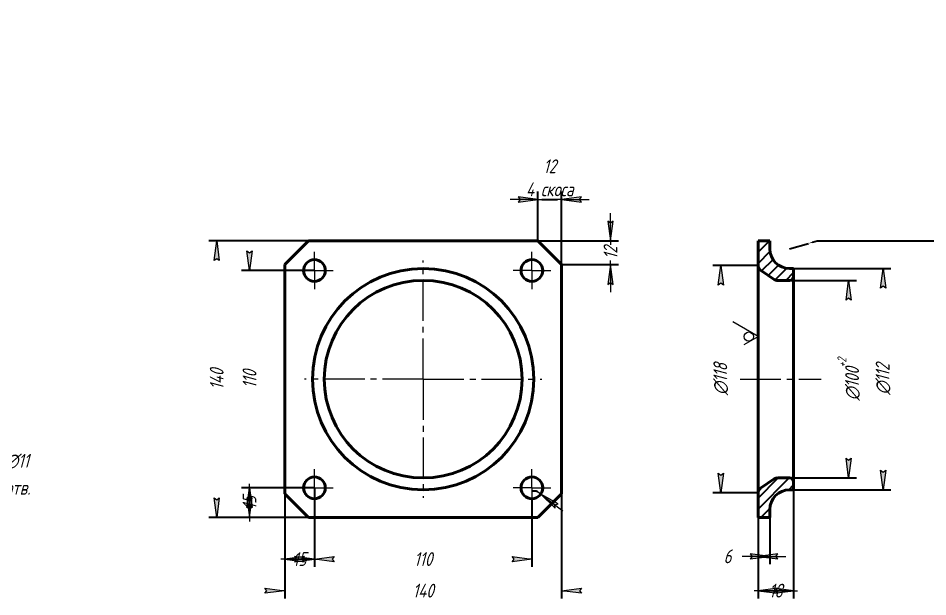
# Model space of a CAD drawing. Header units: millimetres. Extents: x -20 to 239, y 0 to 297.
# Drawn here: x -20 to 210, y 150.6 to 297 of the extents above; entities that cross this region are included whole.
import ezdxf

# ---------------------------------------------------------------- set-up
doc = ezdxf.new("R2010")
doc.units = ezdxf.units.MM
for name, pattern in [('K5LT_AXLED', [14.78612232208252, 10.28612232208252, -1.5, 1.5, -1.5]), ('K5LT_BASIC', [0]), ('K5LT_THIN', [0])]:
    doc.linetypes.add(name, pattern=pattern)
doc.layers.add('Системный слой', color=7, linetype='Continuous')
doc.styles.add('KDIMTEXTSTYLE', font='GOST_AU.SHX', dxfattribs={"width": 0.96, "oblique": 15, "height": 5})
doc.dimstyles.new('KDIMSTYLE (0.50)', dxfattribs={"dimtxt": 5, "dimasz": 1, "dimexe": 2, "dimexo": 0.0625, "dimgap": 1, "dimtad": 1, "dimlfac": 2, "dimtxsty": 'KDIMTEXTSTYLE', "dimsah": 1, "dimcen": 0.09, "dimdle": 1, "dimadec": 0, "dimazin": 0, "dimtfac": 0.667, "dimtmove": 0, "dimatfit": 3, "dimfxl": 1, "dimtvp": 1, "dimtolj": 1, "dimtzin": 0, "dimarcsym": 0})

# ---------------------------------------------------------------- blocks, each defined once
blk = doc.blocks.new('U5')
at = {"layer": 'Системный слой', "color": 30, "linetype": 'K5LT_AXLED', "lineweight": 18, "true_color": 0xff8000}
for q in [(82.38684103620074, 235.636099472085), (52.38684103620074, 205.636099472085), (112.3868410362007, 205.636099472085), (82.38684103620074, 175.636099472085)]:
    blk.add_line((82.38684103620074, 205.636099472085), q, dxfattribs=at)
blk = doc.blocks.new('KDIMARROW_01')
at = {"layer": 'Системный слой'}
blk.add_hatch(color=0, dxfattribs=at).paths.add_polyline_path([(-5, -0.6582624912261956), (0, 0), (-5, 0.658262491226197), (-4.5, 5.51091059616309e-16)])
at = {"layer": 'Системный слой', "color": 0, "linetype": 'K5LT_THIN', "lineweight": 18}
for p, q in [((-4.5, 5.51091059616309e-16), (-5, 0.658262491226197)), ((-5, 0.658262491226197), (0, 0)), ((0, 0), (-5, -0.6582624912261956)), ((-5, -0.6582624912261956), (-4.5, 5.51091059616309e-16)), ((0, 0), (-1, 0))]:
    blk.add_line(p, q, dxfattribs=at)
blk = doc.blocks.new('U7')
at = {"layer": 'Системный слой', "color": 30, "linetype": 'K5LT_AXLED', "lineweight": 18, "true_color": 0xff8000}
for q in [(109.8868410362007, 182.886099472085), (105.1368410362007, 178.136099472085), (114.6368410362007, 178.136099472085), (109.8868410362007, 173.386099472085)]:
    blk.add_line((109.8868410362007, 178.136099472085), q, dxfattribs=at)
blk = doc.blocks.new('U8')
at = {"layer": 'Системный слой', "color": 30, "linetype": 'K5LT_AXLED', "lineweight": 18, "true_color": 0xff8000}
for q in [(54.88684103620073, 182.886099472085), (50.13684103620073, 178.136099472085), (59.63684103620074, 178.136099472085), (54.88684103620073, 173.386099472085)]:
    blk.add_line((54.88684103620073, 178.136099472085), q, dxfattribs=at)
blk = doc.blocks.new('U9')
at = {"layer": 'Системный слой', "color": 30, "linetype": 'K5LT_AXLED', "lineweight": 18, "true_color": 0xff8000}
for q in [(109.8868410362007, 237.886099472085), (105.1368410362007, 233.136099472085), (114.6368410362007, 233.136099472085), (109.8868410362007, 228.386099472085)]:
    blk.add_line((109.8868410362007, 233.136099472085), q, dxfattribs=at)
blk = doc.blocks.new('U10')
at = {"layer": 'Системный слой', "color": 30, "linetype": 'K5LT_AXLED', "lineweight": 18, "true_color": 0xff8000}
for q in [(54.88684103620074, 237.886099472085), (50.13684103620074, 233.136099472085), (59.63684103620074, 233.136099472085), (54.88684103620074, 228.386099472085)]:
    blk.add_line((54.88684103620074, 233.136099472085), q, dxfattribs=at)
blk = doc.blocks.new('KDIMARROW_02')
at = {"layer": 'Системный слой'}
blk.add_hatch(color=0, dxfattribs=at).paths.add_polyline_path([(4.5, -5.51091059616309e-16), (5, 0.6582624912261956), (0, 0), (5, -0.658262491226197)])
at = {"layer": 'Системный слой', "color": 0, "linetype": 'K5LT_THIN', "lineweight": 18}
for p, q in [((0, 0), (-1, 0)), ((5, 0.6582624912261956), (0, 0)), ((0, 0), (5, -0.658262491226197)), ((0, 0), (7, -8.572527594031472e-16)), ((4.5, -5.51091059616309e-16), (5, 0.6582624912261956)), ((5, -0.658262491226197), (4.5, -5.51091059616309e-16))]:
    blk.add_line(p, q, dxfattribs=at)
blk = doc.blocks.new('U13')
at = {"layer": 'Системный слой', "color": 7, "linetype": 'K5LT_THIN', "lineweight": 18}
for p, q in [((167.0621572665598, 216.4145458170615), (160.6604072665598, 220.1105961795615)), ((163.5621572665598, 214.3938208170615), (167.0621572665598, 216.4145458170615))]:
    blk.add_line(p, q, dxfattribs=at)
blk.add_arc((164.7288239332265, 216.4145458170615), 1.166666666666667, 0, 359.999994270422, dxfattribs=at)

msp = doc.modelspace()

# ---------------------------------------------------------------- hatches: boundary and pattern name
at = {"layer": 'Системный слой'}
h = msp.add_hatch(dxfattribs=at)
h.set_pattern_fill('', angle=45, style=0, pattern_type=0)
h.set_pattern_definition([(45, (0, 0), (-1.414213562373095, 1.414213562373095), [])])
h.paths.add_polyline_path([(170.0621572665598, 170.636099472085), (170.0621572665598, 172.636099472085), (170.4581572665598, 174.586274848814), (171.5834308665598, 176.2275424458691), (173.2597347283198, 177.2999254758768), (175.0621572665598, 177.636099472085), (176.0621572665598, 177.636099472085), (176.0621572665598, 179.636099472085), (175.7692640477463, 180.3432062532716), (175.0621572665598, 180.636099472085), (172.0163207231578, 180.636099472085), (171.1842704288199, 180.3841749135918), (167.7301069722219, 178.0813992758598), (167.1081884950333, 177.2020714600076), (167.0621572665598, 176.8333238343531), (167.0621572665598, 170.636099472085)])
h.paths.add_polyline_path([(170.0621572665598, 238.636099472085), (170.0621572665598, 240.636099472085), (167.0621572665598, 240.636099472085), (167.0621572665598, 234.438875109817), (167.4488239332265, 233.4336443458185), (167.7301069722219, 233.1907996683103), (171.1842704288199, 230.8880240305783), (172.0163207231578, 230.636099472085), (175.0621572665598, 230.636099472085), (175.7692640477463, 230.9289926908985), (176.0621572665598, 231.636099472085), (176.0621572665598, 233.636099472085), (175.0621572665598, 233.636099472085), (173.1119818898308, 234.032099472085), (171.4707142927757, 235.157373072085), (170.398331262768, 236.833676933845)])

# ---------------------------------------------------------------- linework, layer by layer
at = {"layer": 'Системный слой', "color": 150, "linetype": 'K5LT_BASIC', "lineweight": 40, "true_color": 0x0080ff}
for p, q in [((53.38684103620075, 240.636099472085), (47.38684103620074, 234.636099472085)), ((53.38684103620075, 240.636099472085), (111.3868410362007, 240.636099472085)), ((117.3868410362007, 234.636099472085), (111.3868410362007, 240.636099472085)), ((167.0621572665598, 234.438875109817), (167.0621572665598, 240.636099472085)), ((170.0621572665598, 240.636099472085), (167.0621572665598, 240.636099472085)), ((170.0621572665598, 238.636099472085), (170.0621572665598, 240.636099472085)), ((47.38684103620074, 176.636099472085), (47.38684103620074, 234.636099472085)), ((117.3868410362007, 234.636099472085), (117.3868410362007, 176.636099472085)), ((167.0621572665598, 176.8333238343531), (167.0621572665598, 234.438875109817)), ((167.7301069722219, 233.1907996683103), (171.1842704288199, 230.8880240305783)), ((175.0621572665598, 233.636099472085), (176.0621572665598, 233.636099472085)), ((176.0621572665598, 231.636099472085), (176.0621572665598, 233.636099472085)), ((172.0163207231578, 230.636099472085), (175.0621572665598, 230.636099472085)), ((176.0621572665598, 179.636099472085), (176.0621572665598, 231.636099472085)), ((167.7301069722219, 178.0813992758598), (171.1842704288199, 180.3841749135918)), ((172.0163207231578, 180.636099472085), (175.0621572665598, 180.636099472085)), ((176.0621572665598, 177.636099472085), (176.0621572665598, 179.636099472085)), ((175.0621572665598, 177.636099472085), (176.0621572665598, 177.636099472085)), ((47.38684103620074, 176.636099472085), (53.38684103620074, 170.636099472085)), ((111.3868410362007, 170.636099472085), (117.3868410362007, 176.636099472085)), ((167.0621572665598, 170.636099472085), (167.0621572665598, 176.8333238343531)), ((170.0621572665598, 170.636099472085), (170.0621572665598, 172.636099472085)), ((111.3868410362007, 170.636099472085), (53.38684103620074, 170.636099472085)), ((167.0621572665598, 170.636099472085), (170.0621572665598, 170.636099472085))]:
    msp.add_line(p, q, dxfattribs=at)
at = {"layer": 'Системный слой', "color": 30, "linetype": 'K5LT_AXLED', "lineweight": 18, "true_color": 0xff8000}
msp.add_line((162.5621572665598, 205.636099472085), (183.0621572665598, 205.636099472085), dxfattribs=at)
at = {"layer": 'Системный слой', "color": 150, "linetype": 'K5LT_BASIC', "lineweight": 40, "true_color": 0x0080ff}
for centre, radius in [((54.88684103620074, 233.136099472085), 2.75), ((109.8868410362007, 233.136099472085), 2.75), ((82.38684103620074, 205.636099472085), 28), ((82.38684103620074, 205.636099472085), 25), ((54.88684103620073, 178.136099472085), 2.75), ((109.8868410362007, 178.136099472085), 2.75)]:
    msp.add_circle(centre, radius, dxfattribs=at)
for centre, radius, start, end in [((175.0621572665598, 238.636099472085), 5, 180, 270), ((168.5621572665598, 234.438875109817), 1.5, 180, 236.3099324740203), ((172.0163207231578, 232.136099472085), 1.5, 236.3099324740203, 270), ((175.0621572665598, 231.636099472085), 1, 270, 0), ((172.0163207231578, 179.136099472085), 1.5, 90, 123.6900675259798), ((175.0621572665598, 179.636099472085), 1, 0, 90), ((168.5621572665598, 176.833323834353), 1.5, 123.6900675259798, 180), ((175.0621572665598, 172.636099472085), 5, 90, 180)]:
    msp.add_arc(centre, radius, start, end, dxfattribs=at)

# ---------------------------------------------------------------- block references
at = {"layer": 'Системный слой'}
for name in ['U10', 'U9', 'U5', 'U13', 'U8', 'U7']:
    msp.add_blockref(name, (0, 0), dxfattribs=at)

# ---------------------------------------------------------------- dimensions: what is measured, and where the dimension line sits
at = {"layer": 'Системный слой', "color": 7}
msp.add_linear_dim(base=(117.3868410362007, 251.0967412389884), p1=(111.3868410362007, 240.636099472085), p2=(117.3868410362007, 234.636099472085), dimstyle='KDIMSTYLE (0.50)', override={"dimexo": 0, "dimpost": '\\H3.5;\\W0.965;\\Q15;<>\\X\\H3.5;\\W0.965;\\Q15;\\Q15;4 скоса', "dimblk1": 'KDIMARROW_02', "dimblk2": 'KDIMARROW_02', "dimse1": 0, "dimse2": 0, "dimclrt": 7, "dimtolj": 1}, dxfattribs=at).render()
for base, p1, p2, location, override in [((129.7595440521866, 240.636099472085), (117.3868410362007, 234.636099472085), (111.3868410362007, 240.636099472085), (129.7595440521866, 237.636099472085), {"dimexo": 0, "dimpost": '\\H3.5;\\W0.965;\\Q15;<>', "dimblk1": 'KDIMARROW_02', "dimblk2": 'KDIMARROW_02', "dimse1": 0, "dimse2": 0, "dimclrt": 7, "dimtolj": 1}), ((30.18182116436205, 240.636099472085), (53.38684103620074, 170.636099472085), (53.38684103620075, 240.636099472085), (30.18182116436204, 205.636099472085), {"dimexo": 0, "dimpost": '\\H3.5;\\W0.965;\\Q15;<>', "dimblk1": 'KDIMARROW_01', "dimblk2": 'KDIMARROW_01', "dimse1": 0, "dimse2": 0, "dimclrt": 7, "dimtolj": 1}), ((38.47290572631832, 178.136099472085), (54.88684103620074, 233.136099472085), (54.88684103620073, 178.136099472085), (38.47290572631832, 205.636099472085), {"dimexo": 0, "dimpost": '\\H3.5;\\W0.965;\\Q15;<>', "dimblk1": 'KDIMARROW_01', "dimblk2": 'KDIMARROW_01', "dimse1": 0, "dimse2": 0, "dimclrt": 7, "dimtolj": 1}), ((198.6877635252614, 233.636099472085), (176.0621572665598, 177.636099472085), (176.0621572665598, 233.636099472085), (198.6877635252614, 205.636099472085), {"dimexo": 0, "dimpost": '\\H3.5;\\W0.965;\\Q15;∅<>', "dimblk1": 'KDIMARROW_01', "dimblk2": 'KDIMARROW_01', "dimse1": 0, "dimse2": 0, "dimclrt": 7, "dimtolj": 1}), ((189.9850107364084, 230.636099472085), (173.5392389948588, 180.636099472085), (173.5392389948588, 230.636099472085), (189.9850107364084, 205.636099472085), {"dimexo": 0, "dimpost": '\\H3.5;\\W0.965;\\Q15;∅<>\\H0.65x;\\S+2^;\\H1.5x;', "dimblk1": 'KDIMARROW_01', "dimblk2": 'KDIMARROW_01', "dimse1": 0, "dimse2": 0, "dimclrt": 7, "dimtolj": 1}), ((38.47290572631832, 170.636099472085), (54.88684103620073, 178.136099472085), (53.38684103620074, 170.636099472085), (38.47290572631832, 174.386099472085), {"dimexo": 0, "dimpost": '\\H3.5;\\W0.965;\\Q15;<>', "dimblk1": 'KDIMARROW_02', "dimblk2": 'KDIMARROW_02', "dimse1": 0, "dimse2": 0, "dimclrt": 7, "dimtolj": 1})]:
    msp.add_linear_dim(base=base, p1=p1, p2=p2, angle=90, location=location, dimstyle='KDIMSTYLE (0.50)', override=override, dxfattribs=at).render()
msp.add_radius_dim(center=(175.0621572665598, 238.636099472085), radius=5.000000000000032, location=(182.0621572665598, 240.636099472085), dimstyle='KDIMSTYLE (0.50)', override={"dimtih": 1, "dimtoh": 1, "dimpost": '\\H3.5;\\W0.965;\\Q15;R<>', "dimblk2": 'KDIMARROW_01', "dimclrt": 7, "dimtmove": 1, "dimtolj": 1}, dxfattribs=at).render()
msp.add_linear_dim(base=(157.6482616500284, 234.438875109817), p1=(167.0621572665598, 176.8333238343531), p2=(167.0621572665598, 234.438875109817), angle=90, location=(157.6482616500284, 205.636099472085), text='\\H3.5;\\W0.965;\\Q15;∅\\H3.5;\\W0.965;\\Q15;\\Q15;118', dimstyle='KDIMSTYLE (0.50)', override={"dimexo": 0, "dimblk1": 'KDIMARROW_01', "dimblk2": 'KDIMARROW_01', "dimse1": 0, "dimse2": 0, "dimclrt": 7, "dimtolj": 1}, dxfattribs=at).render()
msp.add_diameter_dim_2p(p1=(107.6725679982172, 179.7668952634886), p2=(112.1011140741842, 176.5053036806815), dimstyle='KDIMSTYLE (0.50)', override={"dimtih": 1, "dimtoh": 1, "dimpost": '\\H3.5;\\W0.965;\\Q15;∅<>\\X\\H3.5;\\W0.965;\\Q15;\\Q15;4 отв.', "dimblk1": 'KDIMARROW_02', "dimblk2": 'KDIMARROW_02', "dimclrt": 7, "dimtmove": 1, "dimatfit": 2, "dimtolj": 1}, dxfattribs=at).render()
for base, p1, p2, location, override in [((47.38684103620074, 160.1124005102584), (54.88684103620073, 178.136099472085), (47.38684103620074, 176.636099472085), (51.13684103620073, 160.1124005102584), {"dimexo": 0, "dimpost": '\\H3.5;\\W0.965;\\Q15;<>', "dimblk1": 'KDIMARROW_02', "dimblk2": 'KDIMARROW_02', "dimse1": 0, "dimse2": 0, "dimclrt": 7, "dimtolj": 1}), ((167.0621572665598, 152.1149093036466), (176.0621572665598, 178.636099472085), (167.0621572665598, 170.636099472085), (171.5621572665598, 152.1149093036466), {"dimexo": 0, "dimpost": '\\H3.5;\\W0.965;\\Q15;<>', "dimblk1": 'KDIMARROW_02', "dimblk2": 'KDIMARROW_02', "dimse1": 0, "dimse2": 0, "dimclrt": 7, "dimtolj": 1}), ((47.38684103620074, 152.1149093036466), (117.3868410362007, 176.636099472085), (47.38684103620074, 176.636099472085), (82.38684103620074, 152.1149093036466), {"dimexo": 0, "dimpost": '\\H3.5;\\W0.965;\\Q15;<>', "dimblk1": 'KDIMARROW_01', "dimblk2": 'KDIMARROW_01', "dimse1": 0, "dimse2": 0, "dimclrt": 7, "dimtolj": 1}), ((109.8868410362007, 160.1124005102584), (54.88684103620073, 175.386099472085), (109.8868410362007, 175.386099472085), (82.38684103620072, 160.1124005102584), {"dimexo": 0, "dimpost": '\\H3.5;\\W0.965;\\Q15;<>', "dimblk1": 'KDIMARROW_01', "dimblk2": 'KDIMARROW_01', "dimse1": 0, "dimse2": 0, "dimclrt": 7, "dimtolj": 1}), ((167.0621572665598, 160.8008070710256), (170.0621572665598, 170.636099472085), (167.0621572665598, 170.636099472085), (159.3502094582941, 160.8008070710256), {"dimexo": 0, "dimpost": '\\H3.5;\\W0.965;\\Q15;<>', "dimblk1": 'KDIMARROW_02', "dimblk2": 'KDIMARROW_02', "dimse1": 0, "dimse2": 0, "dimclrt": 7, "dimtolj": 1})]:
    msp.add_linear_dim(base=base, p1=p1, p2=p2, location=location, dimstyle='KDIMSTYLE (0.50)', override=override, dxfattribs=at).render()

doc.saveas('drawing.dxf')
